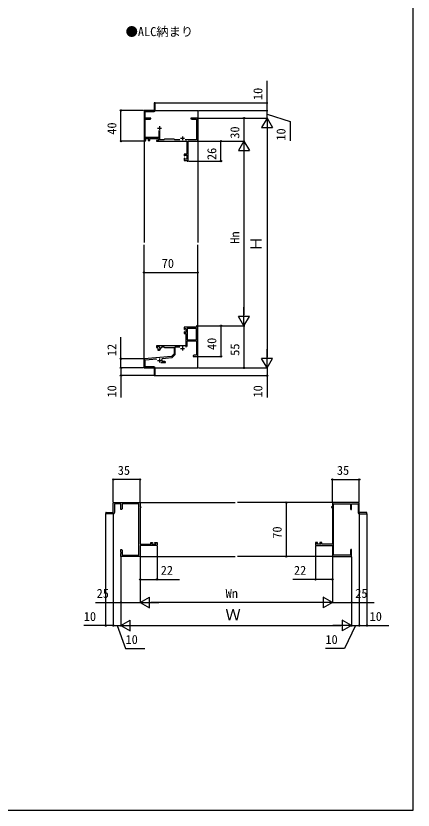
# Model space of a CAD drawing. Units: millimetres, scale not verified, with parts at other scales. Extents: x -700 to 700, y -1043 to 1038.
# Drawn here: x 183 to 700, y -1043 to -10 of the extents above; entities that cross this region are included whole.
import ezdxf
from ezdxf.enums import TextEntityAlignment as Align

# ---------------------------------------------------------------- set-up
doc = ezdxf.new("R2010")
doc.units = ezdxf.units.MM
doc.header["$LTSCALE"] = 6
for name, color, linetype in [('0-1_USER1', 3, 'Continuous'), ('0-2_YKK_11', 7, 'Continuous'), ('0-3_YKK_12', 2, 'Continuous'), ('0-4_YKK_D', 6, 'Continuous'), ('0-5_YKK_ZWAK', 7, 'Continuous')]:
    doc.layers.add(name, color=color, linetype=linetype)
doc.styles.add('ＭＳ ゴシック', font='')
doc.styles.get('ＭＳ ゴシック').set_extended_font_data('MS Gothic')

msp = doc.modelspace()

# ---------------------------------------------------------------- linework, layer by layer
at = {"layer": '0-2_YKK_11'}
for p, q in [((364.5, -133.13), (364.5, -123.75)), ((370, -153.5), (370, -158.5)), ((367.5, -156), (372.5, -156)), ((397.5, -169.3), (402.5, -169.3)), ((400, -166.8), (400, -171.8)), ((397.5, -442.7), (402.5, -442.7)), ((400, -440.2), (400, -445.2)), ((386.606, -454.199), (390.337, -450.468)), ((367.5, -458.3), (372.5, -458.3)), ((370, -455.8), (370, -460.8)), ((364.5, -477.25), (364.5, -467.97)), ((310.13, -657.5), (300.75, -657.5)), ((629.87, -657.5), (639.25, -657.5))]:
    msp.add_line(p, q, dxfattribs=at)
for points in [[(363, -123.75), (363, -133), (350, -133), (350, -173), (351.3, -173), (351.3, -172), (352.4, -172), (352.4, -171.2), (351.3, -171.2), (351.3, -169.7), (356.5, -169.7), (356.5, -171.2), (355.4, -171.2), (355.4, -172), (357.5, -172), (357.5, -169.7), (369.02, -169.7), (369.02, -172), (366.2, -172), (366.2, -173), (405.87, -173), (405.87, -189.9), (402, -189.9), (402, -192.2), (402.8, -192.2), (402.8, -191.1), (405.87, -191.1), (405.87, -196.37), (402.8, -196.37), (402.8, -195.2), (402, -195.2), (402, -198), (406.3, -198), (406.3, -199), (407.5, -199), (407.5, -173), (420, -173), (420, -143), (416.458, -143), (416.275, -143.12)], [(369.35, -159.2), (369.35, -168.07), (351.63, -168.07), (351.63, -144.63), (357.909, -144.63), (359, -144), (359, -143), (351.63, -143), (351.63, -134.63), (363, -134.63)], [(416.275, -143.12), (415.725, -143.12), (415.542, -143), (415.458, -143), (415.275, -143.12), (414.725, -143.12), (414.542, -143), (411, -143), (411, -144), (412.091, -144.63), (418.37, -144.63), (418.37, -171.37), (403.35, -171.37)], [(396.65, -171.37), (389.87, -171.37), (389, -170.5), (376.8, -170.5), (375.93, -171.37), (370.65, -171.37), (370.65, -159.7), (371.15, -159.2)], [(405.93, -439.03), (405.93, -432.7), (418.37, -432.7), (418.37, -451.37), (415.091, -451.37), (414, -452), (414, -453), (416.042, -453), (416.225, -452.88), (416.775, -452.88), (416.958, -453), (417.042, -453), (417.225, -452.88), (417.775, -452.88), (417.958, -453), (420, -453), (420, -413), (418.37, -413), (418.37, -415), (402, -415), (402, -417.8), (402.8, -417.8), (402.8, -416.63), (404.3, -416.63), (404.3, -421.9), (402.8, -421.9), (402.8, -420.8), (402, -420.8), (402, -423.1), (404.3, -423.1), (404.3, -439), (366.2, -439), (366.2, -441.365), (367.1, -441.885), (367.45, -441.682), (367.473, -441.178), (367.435, -440.719)], [(371.7, -442), (371.7, -441.5), (373, -441.5), (373, -440.63), (375.93, -440.63), (376.8, -441.5), (389, -441.5), (389, -449.5), (385.616, -452.884), (350, -456), (350, -468), (363, -468), (363, -472.542), (363.12, -472.725), (363.12, -473.275), (363, -473.458), (363, -477.25)], [(369.177, -443.736), (368.799, -443.474), (368.35, -443.241), (368, -443.443), (368, -445), (368.7, -445)], [(390.63, -449.761), (390.63, -440.63), (396.65, -440.63)], [(362.9, -466.37), (351.63, -466.37), (351.63, -457.494), (366.63, -456.181)], [(371.65, -461), (378, -461), (378, -460), (376.909, -459.37), (373.7, -459.37), (373.7, -458.3)], [(373.139, -456.341), (373.52, -455.579), (385.986, -454.488)], [(300.75, -656), (310, -656), (310, -643), (345, -643), (345, -648.5), (346, -648.5), (346, -649.5), (345, -649.5), (345, -697.27), (358.9, -697.27), (358.9, -695), (361.2, -695), (361.2, -695.8), (360.1, -695.8), (360.1, -697.27), (365.37, -697.27), (365.37, -695.8), (364.2, -695.8), (364.2, -695), (367, -695), (367, -698.9), (345, -698.9), (345, -713), (320, -713), (320, -709.458), (320.12, -709.275), (320.12, -708.725), (320, -708.542), (320, -708.458), (320.12, -708.275), (320.12, -707.725), (320, -707.542), (320, -704), (321, -704), (321.63, -705.091), (321.63, -711.37), (343.37, -711.37)], [(343.37, -711.37), (343.37, -644.63), (321.63, -644.63), (321.63, -650.909), (321, -652), (320, -652), (320, -644.63), (311.63, -644.63), (311.63, -656)], [(639.25, -656), (630, -656), (630, -643), (595, -643), (595, -648.5), (594, -648.5), (594, -649.5), (595, -649.5), (595, -697.27), (581.1, -697.27), (581.1, -695), (578.8, -695), (578.8, -695.8), (579.9, -695.8), (579.9, -697.27), (574.63, -697.27), (574.63, -695.8), (575.8, -695.8), (575.8, -695), (573, -695), (573, -698.9), (595, -698.9), (595, -713), (620, -713), (620, -709.458), (619.88, -709.275), (619.88, -708.725), (620, -708.542), (620, -708.458), (619.88, -708.275), (619.88, -707.725), (620, -707.542), (620, -704), (619, -704), (618.37, -705.091), (618.37, -711.37), (596.63, -711.37)], [(596.63, -711.37), (596.63, -644.63), (618.37, -644.63), (618.37, -650.909), (619, -652), (620, -652), (620, -644.63), (628.37, -644.63), (628.37, -656)]]:
    msp.add_lwpolyline(points, dxfattribs=at)
msp.add_lwpolyline([(405.93, -416.63), (405.93, -431.5), (418.37, -431.5), (418.37, -416.63)], close=True, dxfattribs=at)
for centre, radius, start, end in [((363.75, -123.75), 0.75, 359.99999, 180.00001), ((363, -133.13), 1.5, 270.00001, 359.99999), ((368.7, -442), 1.8, 285.36688, 134.63312), ((368.7, -442), 3, 270.00001, 359.99999), ((404.33, -439.03), 1.6, 270.00001, 359.99999), ((385.899, -453.492), 1, 275, 315.00002), ((389.63, -449.761), 1, 315, 359.99999), ((370, -458.3), 3.7, 0, 31.96331), ((362.9, -467.97), 1.6, 0.00001, 89.99999), ((363.75, -477.25), 0.75, 179.99999, 0.00001), ((300.75, -656.75), 0.75, 89.99999, 270.00001), ((310.13, -656), 1.5, 270.00001, 359.99999), ((629.87, -656), 1.5, 180.00001, 269.99999), ((639.25, -656.75), 0.75, 269.99999, 90.00001)]:
    msp.add_arc(centre, radius, start, end, dxfattribs=at)
at = {"layer": '0-3_YKK_12'}
for p, q in [((350, -133.3), (350, -305)), ((364.5, -133), (420, -133)), ((420, -133), (420, -305)), ((350, -468), (350, -308)), ((420, -468), (420, -308)), ((350, -468), (362.7, -468)), ((350.3, -468), (350, -468)), ((364.5, -468), (420, -468)), ((344.7, -643), (468.5, -643)), ((595.3, -643), (471.5, -643)), ((344.7, -713), (468.5, -713)), ((595.3, -713), (471.5, -713))]:
    msp.add_line(p, q, dxfattribs=at)
at = {"layer": '0-4_YKK_D'}
for p, q in [((364.75, -123), (511, -123)), ((349.3, -133), (319, -133)), ((320, -173), (320, -133)), ((421, -133), (511, -133)), ((421, -133), (511, -133)), ((510, -143), (510, -133)), ((420.5, -143), (481, -143)), ((420.5, -143), (511, -143)), ((421.774, -143), (511, -143)), ((480, -143), (480, -173)), ((510, -143), (503, -155.124)), ((510, -143), (517, -155.124)), ((510, -143), (510, -167.249)), ((503, -155.124), (517, -155.124)), ((510, -157), (510, -454)), ((349.3, -173), (319, -173)), ((420.7, -173), (481, -173)), ((420.7, -173), (451, -173)), ((420.774, -173), (481, -173)), ((450, -199), (450, -173)), ((480, -173), (473, -185.124)), ((480, -173), (487, -185.124)), ((480, -173), (480, -197.249)), ((473, -185.124), (487, -185.124)), ((480, -187), (480, -399)), ((408.2, -199), (451, -199)), ((350, -343.882), (420, -343.882)), ((480, -413), (480, -388.751)), ((480, -413), (473, -400.876)), ((487, -400.876), (473, -400.876)), ((480, -413), (487, -400.876)), ((420.7, -413), (481, -413)), ((420.7, -413), (481, -413)), ((420.7, -413), (451, -413)), ((450, -413), (450, -453)), ((480, -413), (480, -468)), ((510, -468), (510, -443.751)), ((420.5, -453), (451, -453)), ((349, -456), (319, -456)), ((510, -468), (503, -455.876)), ((517, -455.876), (503, -455.876)), ((510, -468), (517, -455.876)), ((349.3, -468), (319, -468)), ((349.3, -468), (319, -468)), ((421, -468), (481, -468)), ((421, -468), (511, -468)), ((421.774, -468), (511, -468)), ((362.75, -478), (319, -478)), ((364.75, -478), (511, -478)), ((310, -642.3), (310, -612)), ((345, -613), (310, -613)), ((345, -642.3), (345, -612)), ((595, -642.3), (595, -612)), ((595, -613), (630, -613)), ((630, -642.3), (630, -612)), ((535, -643), (535, -713)), ((300, -657.75), (300, -804)), ((310, -656.7), (310, -804)), ((310, -656.7), (310, -804)), ((630, -656.7), (630, -804)), ((630, -656.7), (630, -804)), ((640, -657.75), (640, -804)), ((367, -699.6), (367, -744)), ((573, -699.6), (573, -744)), ((320, -713.5), (320, -774)), ((320, -713.5), (320, -804)), ((320, -713.5), (320, -804)), ((345, -713.7), (345, -774)), ((345, -713.7), (345, -774)), ((345, -713.7), (345, -744)), ((595, -713.7), (595, -774)), ((595, -713.7), (595, -774)), ((595, -713.7), (595, -744)), ((620, -713.5), (620, -774)), ((620, -713.5), (620, -804)), ((620, -713.5), (620, -804)), ((287.045, -773), (320, -773)), ((320, -773), (345, -773)), ((345, -773), (357.124, -766)), ((345, -773), (357.124, -780)), ((345, -773), (369.249, -773)), ((357.124, -780), (357.124, -766)), ((581, -773), (359, -773)), ((595, -773), (570.751, -773)), ((595, -773), (582.876, -766)), ((582.876, -766), (582.876, -780)), ((595, -773), (582.876, -780)), ((310, -803), (320, -803)), ((320, -803), (332.124, -796)), ((320, -803), (332.124, -810)), ((320, -803), (344.249, -803)), ((332.124, -810), (332.124, -796)), ((334, -803), (606, -803)), ((620, -803), (595.751, -803)), ((620, -803), (607.876, -796)), ((607.876, -796), (607.876, -810)), ((620, -803), (607.876, -810)), ((620, -803), (630, -803))]:
    msp.add_line(p, q, dxfattribs=at)
for points in [[(510, -133), (510, -123), (510, -94.6)], [(510, -138), (540, -147.413), (540, -172.413)], [(320, -468), (320, -456), (320, -427.964)], [(320, -468), (320, -478), (320, -506.4)], [(510, -468), (510, -478), (510, -506.4)], [(345, -743), (367, -743), (396.309, -743)], [(595, -743), (573, -743), (543.691, -743)], [(595, -773), (620, -773), (649.309, -773)], [(310, -803), (300, -803), (271.6, -803)], [(315, -803), (325.925, -833), (350.925, -833)], [(625, -803), (610.853, -833), (585.853, -833)], [(630, -803), (640, -803), (668.4, -803)]]:
    msp.add_lwpolyline(points, dxfattribs=at)
for centre in [(320, -133), (480, -143), (320, -173), (450, -173), (450, -199), (350, -343.882), (420, -343.882), (450, -413), (450, -453), (320, -456), (320, -468), (320, -468), (480, -468), (320, -478), (510, -478), (310, -613), (345, -613), (595, -613), (630, -613), (535, -643), (535, -713), (345, -743), (367, -743), (573, -743), (595, -743), (320, -773), (620, -773), (300, -803), (310, -803), (310, -803), (630, -803), (630, -803), (640, -803)]:
    msp.add_circle(centre, 0.85, dxfattribs=at)
at = {"layer": '0-5_YKK_ZWAK'}
msp.add_lwpolyline([(-700, -1043), (700, -1043), (700, 997)], dxfattribs=at)

# ---------------------------------------------------------------- texts
at = {"layer": '0-1_USER1', "style": 'ＭＳ ゴシック'}
msp.add_text('●ALC納まり', height=11.73, dxfattribs=at).set_placement((326, -40), align=Align.BOTTOM_LEFT)
at = {"layer": '0-4_YKK_D', "style": 'ＭＳ ゴシック'}
for s, height, p in [('10', 11.73, (507.5, -119.555)), ('40', 11.73, (317.5, -164.636)), ('30', 11.73, (477.5, -169.818)), ('10', 11.73, (537.5, -172.367)), ('26', 11.73, (447.5, -197.591)), ('Hn', 11.73, (477.5, -306.409)), ('Ｈ', 14.66, (507.5, -316.636)), ('40', 11.73, (447.5, -444.636)), ('12', 11.73, (317.5, -452.555)), ('55', 11.73, (477.5, -452.136)), ('10', 11.73, (317.5, -506.355)), ('10', 11.73, (507.5, -506.355)), ('70', 11.73, (532.5, -690))]:
    msp.add_text(s, height=height, rotation=90, dxfattribs=at).set_placement(p, align=Align.BOTTOM_LEFT)
for s, height, p in [('70', 11.73, (373, -341.382)), ('35', 11.73, (315.864, -610.5)), ('35', 11.73, (600.864, -610.5)), ('22', 11.73, (371.718, -740.5)), ('22', 11.73, (545.009, -740.5)), ('25', 11.73, (288.364, -770.5)), ('Wn', 11.73, (456.136, -770.5)), ('25', 11.73, (624.718, -770.5)), ('Ｗ', 14.66, (455.795, -800.5)), ('10', 11.73, (271.645, -800.5)), ('10', 11.73, (643.445, -800.5)), ('10', 11.73, (325.97, -830.5)), ('10', 11.73, (585.899, -830.5))]:
    msp.add_text(s, height=height, dxfattribs=at).set_placement(p, align=Align.BOTTOM_LEFT)

doc.saveas('drawing.dxf')
